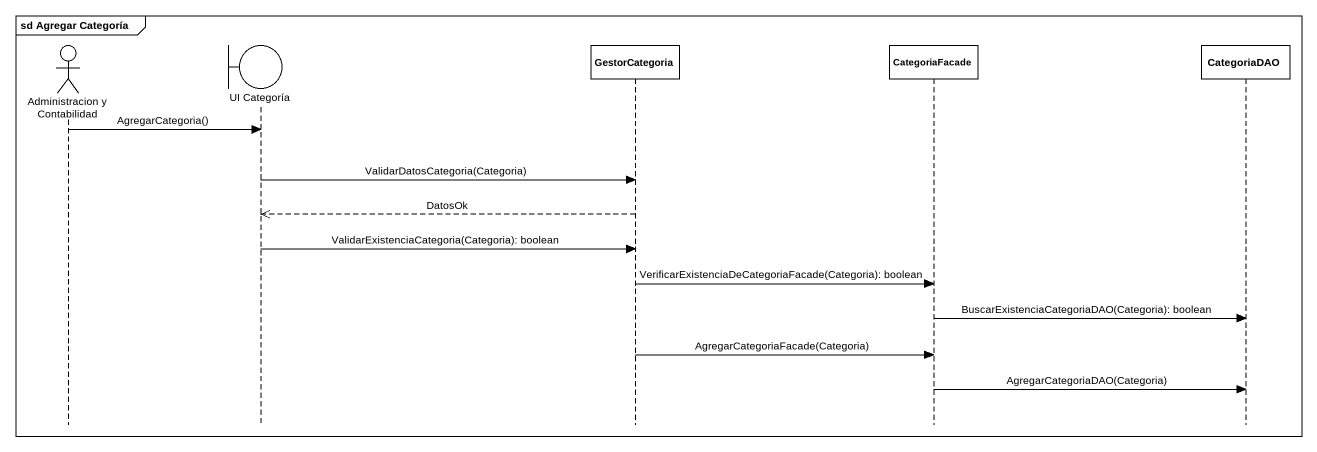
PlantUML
@startuml
mainframe sd Agregar Categoría
hide footbox
actor "Administracion y Contabilidad" as Administracion_y
boundary "UI Categoría" as UI_Categoría
participant GestorCategoria
participant CategoriaFacade
participant CategoriaDAO

Administracion_y -> UI_Categoría : AgregarCategoria()
UI_Categoría -> GestorCategoria : ValidarDatosCategoria(Categoria)
GestorCategoria -->> UI_Categoría : DatosOk
UI_Categoría -> GestorCategoria : ValidarExistenciaCategoria(Categoria): boolean
GestorCategoria -> CategoriaFacade : VerificarExistenciaDeCategoriaFacade(Categoria): boolean
CategoriaFacade -> CategoriaDAO : BuscarExistenciaCategoriaDAO(Categoria): boolean
GestorCategoria -> CategoriaFacade : AgregarCategoriaFacade(Categoria)
CategoriaFacade -> CategoriaDAO : AgregarCategoriaDAO(Categoria)
@enduml
